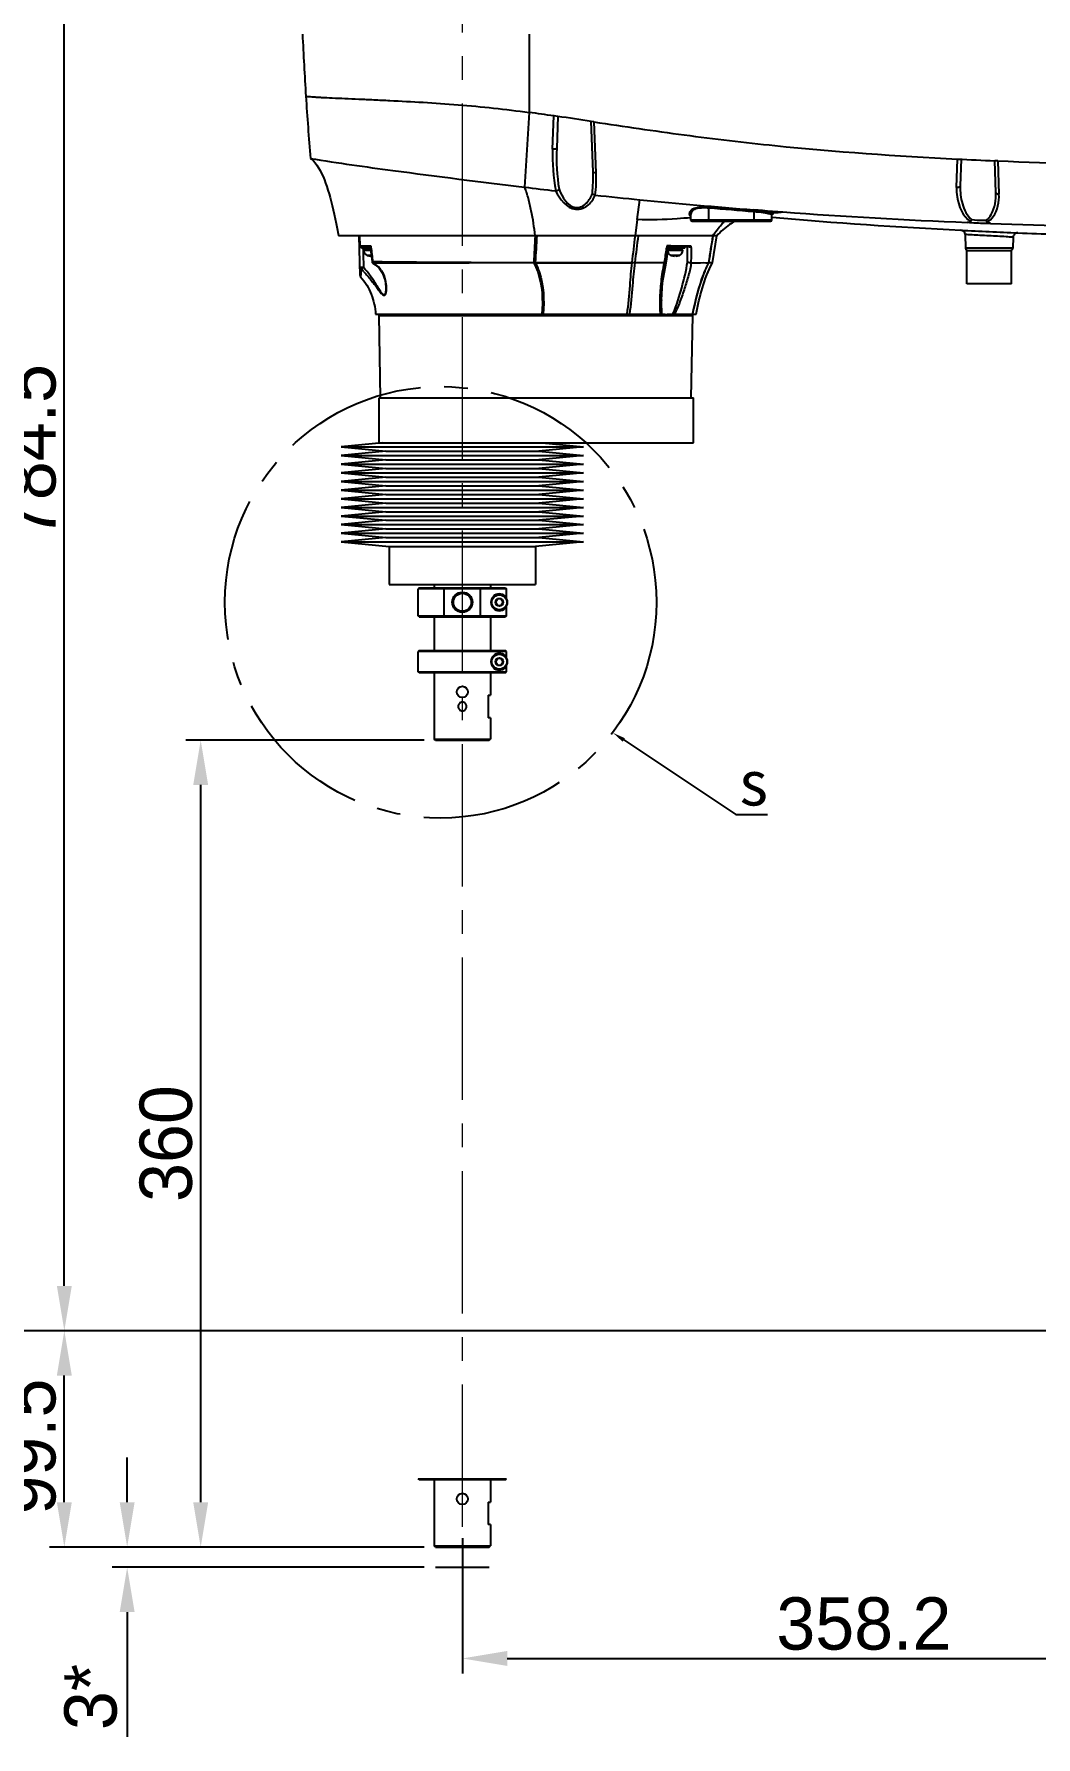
# Model space of a CAD drawing. Header units: millimetres. Extents: x 4086 to 8300, y 123 to 1549.
# Drawn here: x 6615.9 to 6750, y 818.2 to 1046.1 of the extents above; entities that cross this region are included whole.
import ezdxf
from ezdxf import colors
from ezdxf.entities.mleader import LeaderData, LeaderLine
from ezdxf.math import Vec2, Vec3

# ---------------------------------------------------------------- set-up
doc = ezdxf.new("R2010")
doc.units = ezdxf.units.MM
doc.linetypes.add('CENTER2', pattern=[28.575, 19.05, -3.175, 3.175, -3.175])
doc.linetypes.add('PHANTOM', pattern=[0.8, 0.45, -0.05, 0.1, -0.05, 0.1, -0.05])
doc.layers.add('DEFAULT_3', color=7, linetype='PHANTOM')
doc.layers.add('中心线层', color=7, linetype='CENTER2', lineweight=0)
doc.layers.add('轮廓实线层', color=7, linetype='Continuous', lineweight=30)
doc.styles.get("Standard").update_dxf_attribs({"font": 'simsun.ttc'})
doc.styles.add('思源黑', font='SourceHanSansCN-Normal.ttf')
doc.dimstyles.new('尺寸标注_3_10比例', dxfattribs={"dimtxt": 7, "dimasz": 6, "dimexe": 2, "dimexo": 1.5, "dimgap": 1, "dimtad": 1, "dimdec": 1, "dimlfac": 3.333333, "dimdsep": 46, "dimtxsty": '思源黑', "dimcen": 0.09, "dimadec": 0, "dimazin": 0, "dimtp": 0.01, "dimtm": 0.01, "dimtfac": 1, "dimtdec": 1, "dimtofl": 0, "dimtmove": 0, "dimatfit": 3, "dimfxl": 0, "dimtolj": 1, "dimarcsym": 0})

# ---------------------------------------------------------------- blocks, each defined once
blk = doc.blocks.new('*D1396')
at = {"layer": 'Defpoints', "color": 0}
for p in [(6780.73, 997.51), (6673.26, 846.31), (6780.73, 828.7)]:
    blk.add_point(p, dxfattribs=at)
at = {"layer": '轮廓实线层', "color": 0, "lineweight": -2}
for p, q in [((6780.73, 996.01), (6780.73, 826.7)), ((6673.26, 844.81), (6673.26, 826.7)), ((6679.26, 828.7), (6774.73, 828.7))]:
    blk.add_line(p, q, dxfattribs=at)
at = {"layer": '轮廓实线层', "color": 0}
for points in [[(6679.26, 829.7), (6679.26, 827.7), (6673.26, 828.7)], [(6774.73, 827.7), (6774.73, 829.7), (6780.73, 828.7)]]:
    blk.add_solid(points, dxfattribs=at)
at = {"layer": '轮廓实线层', "color": 0, "insert": (6726.99, 833.33), "char_height": 7, "attachment_point": 5, "style": '思源黑'}
blk.add_mtext('\\A1;358.2', dxfattribs=at)
blk = doc.blocks.new('*D1615')
at = {"color": 0, "lineweight": -2}
for p, q in [((6668.16, 951.61), (6636.24, 951.61)), ((6638.24, 849.61), (6638.24, 945.61)), ((6668.16, 843.61), (6636.24, 843.61))]:
    blk.add_line(p, q, dxfattribs=at)
at = {"color": 0}
for points in [[(6639.24, 945.61), (6637.24, 945.61), (6638.24, 951.61)], [(6637.24, 849.61), (6639.24, 849.61), (6638.24, 843.61)]]:
    blk.add_solid(points, dxfattribs=at)
at = {"layer": 'Defpoints', "color": 0}
for p in [(6638.24, 951.61), (6669.66, 951.61), (6669.66, 843.61)]:
    blk.add_point(p, dxfattribs=at)
at = {"color": 0, "insert": (6633.61, 897.61), "char_height": 7, "attachment_point": 5, "rotation": 90, "style": '思源黑'}
blk.add_mtext('\\A1;360', dxfattribs=at)
blk = doc.blocks.new('*D1616')
at = {"color": 0, "lineweight": -2}
for p, q in [((6934.86, 872.56), (6617.99, 872.56)), ((6619.99, 849.61), (6619.99, 866.56)), ((6668.16, 843.61), (6617.99, 843.61))]:
    blk.add_line(p, q, dxfattribs=at)
at = {"color": 0}
for points in [[(6620.99, 866.56), (6618.99, 866.56), (6619.99, 872.56)], [(6618.99, 849.61), (6620.99, 849.61), (6619.99, 843.61)]]:
    blk.add_solid(points, dxfattribs=at)
at = {"layer": 'Defpoints', "color": 0}
for p in [(6619.99, 872.56), (6936.36, 872.56), (6669.66, 843.61)]:
    blk.add_point(p, dxfattribs=at)
at = {"color": 0, "insert": (6615.36, 857.05), "char_height": 7, "attachment_point": 5, "rotation": 90, "style": '思源黑'}
blk.add_mtext('\\A1;\\A1;99.5', dxfattribs=at)
blk = doc.blocks.new('*D1618')
at = {"color": 0, "lineweight": -2}
for p, q in [((6628.4, 849.61), (6628.4, 855.61)), ((6668.16, 843.61), (6626.4, 843.61)), ((6668.16, 840.91), (6626.4, 840.91)), ((6628.4, 834.91), (6628.4, 818.19))]:
    blk.add_line(p, q, dxfattribs=at)
at = {"color": 0}
for points in [[(6627.4, 849.61), (6629.4, 849.61), (6628.4, 843.61)], [(6629.4, 834.91), (6627.4, 834.91), (6628.4, 840.91)]]:
    blk.add_solid(points, dxfattribs=at)
at = {"layer": 'Defpoints', "color": 0}
for p in [(6628.4, 843.61), (6669.66, 843.61), (6669.66, 840.91)]:
    blk.add_point(p, dxfattribs=at)
at = {"color": 0, "insert": (6623.54, 823.54), "char_height": 7, "attachment_point": 5, "rotation": 90, "style": '思源黑'}
blk.add_mtext('\\A1;\\A1;3*', dxfattribs=at)
blk = doc.blocks.new('*D1620')
at = {"color": 0, "lineweight": -2}
for p, q in [((6747.18, 1107.91), (6617.99, 1107.91)), ((6619.99, 878.56), (6619.99, 1101.91)), ((6934.86, 872.56), (6617.99, 872.56))]:
    blk.add_line(p, q, dxfattribs=at)
at = {"color": 0}
for points in [[(6620.99, 1101.91), (6618.99, 1101.91), (6619.99, 1107.91)], [(6618.99, 878.56), (6620.99, 878.56), (6619.99, 872.56)]]:
    blk.add_solid(points, dxfattribs=at)
at = {"layer": 'Defpoints', "color": 0}
for p in [(6619.99, 1107.91), (6748.68, 1107.91), (6936.36, 872.56)]:
    blk.add_point(p, dxfattribs=at)
at = {"color": 0, "insert": (6615.37, 990.23), "char_height": 7, "attachment_point": 5, "rotation": 90, "style": '思源黑'}
blk.add_mtext('\\A1;784.5', dxfattribs=at)
blk = doc.blocks.new('*D1621')
at = {"color": 0, "lineweight": -2}
for p, q in [((6665.98, 1227.91), (6582.66, 1227.91)), ((6584.66, 878.56), (6584.66, 1221.91)), ((6934.86, 872.56), (6582.66, 872.56))]:
    blk.add_line(p, q, dxfattribs=at)
at = {"color": 0}
for points in [[(6585.66, 1221.91), (6583.66, 1221.91), (6584.66, 1227.91)], [(6583.66, 878.56), (6585.66, 878.56), (6584.66, 872.56)]]:
    blk.add_solid(points, dxfattribs=at)
at = {"layer": 'Defpoints', "color": 0}
for p in [(6584.66, 1227.91), (6667.48, 1227.91), (6936.36, 872.56)]:
    blk.add_point(p, dxfattribs=at)
at = {"color": 0, "insert": (6580.05, 1050.23), "char_height": 7, "attachment_point": 5, "rotation": 90, "style": '思源黑'}
blk.add_mtext('\\A1;\\A1;1181.5', dxfattribs=at)

msp = doc.modelspace()

# ---------------------------------------------------------------- linework, layer by layer
for p, q in [((6682.204, 1046.107), (6682.204, 1035.616)), ((6682.204, 1035.616), (6681.578, 1025.611)), ((6685.341, 1030.697), (6685.485, 1035.144)), ((6686.029, 1035.084), (6685.542, 1035.154)), ((6686.029, 1035.084), (6685.88, 1030.819)), ((6690.74, 1027.682), (6690.505, 1034.419)), ((6690.789, 1034.376), (6690.505, 1034.419)), ((6690.862, 1034.338), (6691.118, 1027.54)), ((6652.948, 1029.448), (6653.035, 1029.389)), ((6739.395, 1025.556), (6739.529, 1029.383)), ((6740.013, 1029.358), (6739.888, 1025.782)), ((6744.653, 1024.918), (6744.506, 1029.15)), ((6744.906, 1029.133), (6744.506, 1029.15)), ((6744.909, 1029.134), (6745.065, 1024.685)), ((6696.658, 1021.282), (6697.016, 1023.936)), ((6696.658, 1021.281), (6696.364, 1019.107)), ((6703.85, 1021.201), (6703.824, 1021.944)), ((6714.66, 1021.201), (6703.85, 1021.201)), ((6704, 1021.056), (6714.51, 1021.056)), ((6706.255, 1022.797), (6706.267, 1022.938)), ((6706.255, 1021.056), (6706.255, 1022.797)), ((6712.255, 1022.317), (6712.255, 1021.056)), ((6713.413, 1022.496), (6712.277, 1022.584)), ((6714.66, 1021.201), (6714.684, 1021.891)), ((6714.684, 1021.891), (6714.684, 1021.891)), ((6714.762, 1021.998), (6714.731, 1021.993)), ((6714.734, 1021.991), (6714.752, 1022.002)), ((6659.49, 1019.107), (6656.674, 1019.107)), ((6659.567, 1013.784), (6659.427, 1019.107)), ((6682.995, 1019.107), (6659.489, 1019.108)), ((6659.489, 1019.107), (6659.524, 1017.746)), ((6683.204, 1019.108), (6682.995, 1019.108)), ((6696.364, 1019.108), (6683.204, 1019.108)), ((6696.777, 1019.107), (6696.364, 1019.107)), ((6701.135, 1019.11), (6696.777, 1019.107)), ((6702.174, 1019.111), (6701.135, 1019.11)), ((6702.335, 1019.111), (6702.174, 1019.111)), ((6706.76, 1019.116), (6702.335, 1019.111)), ((6706.715, 1015.507), (6707.291, 1019.107)), ((6706.778, 1019.116), (6706.76, 1019.116)), ((6707.291, 1019.107), (6706.778, 1019.108)), ((6740.531, 1019.271), (6740.595, 1017.446)), ((6746.967, 1018.919), (6746.915, 1017.446)), ((6659.524, 1017.746), (6661, 1017.746)), ((6660.937, 1017.607), (6659.616, 1017.607)), ((6659.772, 1017.457), (6659.772, 1017.607)), ((6660.928, 1017.457), (6659.773, 1017.457)), ((6659.956, 1017.461), (6659.96, 1017.243)), ((6659.96, 1017.243), (6659.962, 1017.153)), ((6659.962, 1017.153), (6659.971, 1016.713)), ((6659.971, 1016.713), (6660.008, 1014.912)), ((6660.057, 1017.154), (6660.057, 1017.244)), ((6660.057, 1017.244), (6660.973, 1017.244)), ((6660.984, 1017.154), (6660.057, 1017.154)), ((6660.293, 1017.244), (6660.293, 1017.457)), ((6660.928, 1017.617), (6661.169, 1015.643)), ((6661, 1017.746), (6661.015, 1017.628)), ((6700.618, 1017.638), (6700.589, 1017.434)), ((6700.607, 1016.037), (6700.836, 1017.607)), ((6700.633, 1017.741), (6700.618, 1017.638)), ((6700.839, 1017.741), (6700.633, 1017.741)), ((6702.747, 1017.154), (6700.782, 1017.154)), ((6700.784, 1017.244), (6702.747, 1017.244)), ((6703.032, 1017.457), (6700.814, 1017.457)), ((6701.919, 1017.607), (6700.821, 1017.607)), ((6701.133, 1017.74), (6700.839, 1017.741)), ((6700.943, 1017.244), (6700.943, 1017.457)), ((6701.922, 1017.739), (6701.133, 1017.74)), ((6702.004, 1017.738), (6701.922, 1017.739)), ((6702.337, 1017.738), (6702.004, 1017.738)), ((6702.595, 1017.737), (6702.337, 1017.738)), ((6702.512, 1017.244), (6702.512, 1017.457)), ((6703.626, 1017.607), (6702.583, 1017.607)), ((6703.033, 1017.737), (6702.595, 1017.737)), ((6702.747, 1017.154), (6702.747, 1017.244)), ((6703.032, 1017.457), (6703.032, 1017.607)), ((6703.644, 1017.736), (6703.033, 1017.737)), ((6703.894, 1017.736), (6703.644, 1017.736)), ((6746.915, 1017.446), (6740.595, 1017.446)), ((6740.755, 1012.656), (6740.755, 1017.156)), ((6740.755, 1017.156), (6746.755, 1017.156)), ((6746.755, 1012.656), (6746.755, 1017.156)), ((6660.5, 1016.49), (6660.567, 1016.464)), ((6660.507, 1016.49), (6660.5, 1016.49)), ((6660.95, 1016.49), (6660.507, 1016.49)), ((6660.567, 1016.47), (6660.567, 1016.465)), ((6661.003, 1016.493), (6660.95, 1016.49)), ((6660.95, 1016.47), (6660.95, 1016.385)), ((6661.077, 1016.49), (6661.003, 1016.493)), ((6661.174, 1015.644), (6661.17, 1015.642)), ((6661.192, 1015.646), (6661.174, 1015.644)), ((6661.259, 1015.655), (6661.323, 1015.654)), ((6661.324, 1015.417), (6661.624, 1015.231)), ((6661.324, 1015.417), (6661.329, 1015.416)), ((6661.624, 1015.231), (6662.143, 1014.759)), ((6662.143, 1014.759), (6662.587, 1014.083)), ((6682.807, 1015.533), (6682.818, 1015.483)), ((6682.807, 1015.533), (6683.012, 1015.532)), ((6682.818, 1015.483), (6683.022, 1015.484)), ((6683.012, 1015.532), (6683.022, 1015.484)), ((6695.931, 1015.518), (6696.337, 1015.518)), ((6700.06, 1012.874), (6700.525, 1015.503)), ((6700.32, 1015.559), (6700.315, 1015.524)), ((6700.525, 1015.503), (6700.53, 1015.529)), ((6700.525, 1015.503), (6700.525, 1015.503)), ((6700.53, 1015.529), (6700.607, 1016.037)), ((6701.15, 1016.49), (6701.217, 1016.464)), ((6701.157, 1016.49), (6701.15, 1016.49)), ((6701.6, 1016.49), (6701.157, 1016.49)), ((6701.217, 1016.47), (6701.217, 1016.465)), ((6701.653, 1016.493), (6701.6, 1016.49)), ((6701.6, 1016.47), (6701.6, 1016.385)), ((6701.727, 1016.49), (6701.653, 1016.493)), ((6701.804, 1016.493), (6701.727, 1016.49)), ((6701.855, 1016.49), (6701.804, 1016.493)), ((6702.304, 1016.49), (6701.855, 1016.49)), ((6701.855, 1016.385), (6701.855, 1016.47)), ((6702.237, 1016.464), (6702.304, 1016.49)), ((6702.237, 1016.464), (6702.237, 1016.47)), ((6706.715, 1015.507), (6706.194, 1015.507)), ((6659.653, 1014.023), (6659.643, 1013.592)), ((6663.025, 1012.271), (6663.025, 1012.268)), ((6699.884, 1010.516), (6700.06, 1012.874)), ((6746.755, 1012.656), (6740.755, 1012.656)), ((6699.884, 1010.517), (6699.884, 1010.516)), ((6661.645, 1008.607), (6700.187, 1008.607)), ((6662.301, 997.422), (6662.109, 1008.46)), ((6662.109, 1008.46), (6704.081, 1008.46)), ((6700.897, 1008.607), (6704.545, 1008.607)), ((6703.888, 997.422), (6704.081, 1008.46)), ((6704.032, 1008.654), (6704.022, 1008.607)), ((6704.047, 1008.724), (6704.032, 1008.654)), ((6704.05, 1008.65), (6704.041, 1008.607)), ((6662.11, 991.377), (6662.11, 997.422)), ((6662.11, 997.422), (6704.2, 997.422)), ((6704.2, 991.377), (6704.2, 997.422)), ((6662.568, 991.377), (6657.036, 990.844)), ((6657.036, 990.844), (6663.036, 990.266)), ((6657.036, 990.844), (6689.475, 990.844)), ((6663.036, 990.266), (6657.036, 989.689)), ((6657.036, 989.689), (6663.036, 989.111)), ((6657.036, 989.689), (6689.475, 989.689)), ((6662.11, 991.377), (6704.2, 991.377)), ((6663.036, 990.266), (6683.475, 990.266)), ((6689.475, 990.844), (6683.475, 990.266)), ((6683.475, 990.266), (6689.475, 989.689)), ((6689.475, 989.689), (6683.475, 989.111)), ((6683.942, 991.377), (6689.475, 990.844)), ((6663.036, 989.111), (6657.036, 988.533)), ((6657.036, 988.533), (6663.036, 987.955)), ((6657.036, 988.533), (6689.475, 988.533)), ((6663.036, 987.955), (6657.036, 987.378)), ((6657.036, 987.378), (6663.036, 986.8)), ((6657.036, 987.378), (6689.475, 987.378)), ((6663.036, 989.111), (6683.475, 989.111)), ((6663.036, 987.955), (6683.475, 987.955)), ((6683.475, 989.111), (6689.475, 988.533)), ((6689.475, 988.533), (6683.475, 987.955)), ((6683.475, 987.955), (6689.475, 987.378)), ((6689.475, 987.378), (6683.475, 986.8)), ((6663.036, 986.8), (6657.036, 986.222)), ((6657.036, 986.222), (6663.036, 985.644)), ((6657.036, 986.222), (6689.475, 986.222)), ((6663.036, 985.644), (6657.036, 985.067)), ((6657.036, 985.067), (6663.036, 984.489)), ((6657.036, 985.067), (6689.475, 985.067)), ((6663.036, 986.8), (6683.475, 986.8)), ((6663.036, 985.644), (6683.475, 985.644)), ((6683.475, 986.8), (6689.475, 986.222)), ((6689.475, 986.222), (6683.475, 985.644)), ((6683.475, 985.644), (6689.475, 985.067)), ((6689.475, 985.067), (6683.475, 984.489)), ((6663.036, 984.489), (6657.036, 983.911)), ((6657.036, 983.911), (6663.036, 983.334)), ((6657.036, 983.911), (6689.475, 983.911)), ((6663.036, 983.334), (6657.036, 982.756)), ((6657.036, 982.756), (6663.036, 982.178)), ((6657.036, 982.756), (6689.475, 982.756)), ((6663.036, 984.489), (6683.475, 984.489)), ((6663.036, 983.334), (6683.475, 983.334)), ((6683.475, 984.489), (6689.475, 983.911)), ((6689.475, 983.911), (6683.475, 983.334)), ((6683.475, 983.334), (6689.475, 982.756)), ((6689.475, 982.756), (6683.475, 982.178)), ((6663.036, 982.178), (6657.036, 981.6)), ((6657.036, 981.6), (6663.036, 981.023)), ((6657.036, 981.6), (6689.475, 981.6)), ((6663.036, 981.023), (6657.036, 980.445)), ((6657.036, 980.445), (6663.036, 979.867)), ((6657.036, 980.445), (6689.475, 980.445)), ((6663.036, 982.178), (6683.475, 982.178)), ((6663.036, 981.023), (6683.475, 981.023)), ((6683.475, 982.178), (6689.475, 981.6)), ((6689.475, 981.6), (6683.475, 981.023)), ((6683.475, 981.023), (6689.475, 980.445)), ((6689.475, 980.445), (6683.475, 979.867)), ((6663.036, 979.867), (6657.036, 979.289)), ((6657.036, 979.289), (6663.036, 978.712)), ((6657.036, 979.289), (6689.475, 979.289)), ((6663.036, 978.712), (6657.036, 978.134)), ((6657.036, 978.134), (6663.46, 977.515)), ((6657.036, 978.134), (6689.475, 978.134)), ((6663.036, 979.867), (6683.475, 979.867)), ((6663.036, 978.712), (6683.475, 978.712)), ((6689.475, 978.134), (6683.05, 977.515)), ((6683.475, 979.867), (6689.475, 979.289)), ((6689.475, 979.289), (6683.475, 978.712)), ((6683.475, 978.712), (6689.475, 978.134)), ((6663.46, 977.515), (6663.46, 972.456)), ((6663.46, 977.515), (6683.05, 977.515)), ((6683.05, 977.515), (6683.05, 972.456)), ((6663.46, 972.456), (6683.05, 972.456)), ((6667.48, 972.006), (6667.33, 971.856)), ((6667.33, 968.256), (6667.33, 971.856)), ((6679.176, 971.856), (6667.33, 971.856)), ((6667.48, 972.006), (6679.026, 972.006)), ((6669.505, 972.456), (6669.505, 972.006)), ((6670.817, 968.256), (6670.817, 971.856)), ((6674.251, 970.726), (6674.251, 970.968)), ((6675.694, 968.256), (6675.694, 971.856)), ((6677.005, 972.456), (6677.005, 972.006)), ((6679.026, 972.006), (6679.176, 971.856)), ((6679.176, 970.449), (6679.176, 971.856)), ((6674.251, 969.144), (6674.251, 969.386)), ((6677.946, 970.5), (6677.688, 970.053)), ((6677.688, 970.053), (6677.946, 969.606)), ((6678.462, 970.499), (6677.946, 970.5)), ((6677.946, 969.606), (6678.462, 969.606)), ((6678.72, 970.053), (6678.462, 970.499)), ((6678.462, 969.606), (6678.72, 970.053)), ((6678.987, 970.86), (6678.987, 970.752)), ((6678.987, 969.353), (6678.987, 969.245)), ((6679.176, 968.256), (6679.176, 969.656)), ((6667.48, 968.106), (6667.33, 968.256)), ((6667.33, 968.256), (6679.176, 968.256)), ((6667.48, 968.106), (6679.026, 968.106)), ((6669.505, 968.106), (6669.505, 963.606)), ((6677.005, 968.106), (6677.005, 963.606)), ((6679.176, 968.256), (6679.026, 968.106)), ((6667.48, 963.606), (6667.33, 963.456)), ((6667.33, 960.756), (6667.33, 963.456)), ((6679.176, 963.456), (6667.33, 963.456)), ((6667.48, 963.606), (6679.026, 963.606)), ((6677.946, 962.55), (6677.688, 962.103)), ((6677.688, 962.103), (6677.946, 961.656)), ((6678.462, 962.549), (6677.946, 962.55)), ((6678.72, 962.103), (6678.462, 962.549)), ((6678.462, 961.656), (6678.72, 962.103)), ((6678.987, 962.91), (6678.987, 962.802)), ((6679.076, 963.556), (6679.026, 963.606)), ((6679.126, 963.506), (6679.076, 963.556)), ((6679.176, 963.456), (6679.126, 963.506)), ((6679.176, 962.499), (6679.176, 963.456)), ((6667.48, 960.606), (6667.33, 960.756)), ((6667.33, 960.756), (6679.176, 960.756)), ((6679.026, 960.606), (6667.48, 960.606)), ((6669.505, 960.606), (6669.505, 951.756)), ((6677.005, 960.606), (6677.005, 957.606)), ((6677.946, 961.656), (6678.462, 961.656)), ((6678.987, 961.403), (6678.987, 961.295)), ((6679.026, 960.606), (6679.176, 960.756)), ((6679.176, 960.756), (6679.176, 961.706)), ((6676.705, 957.606), (6676.705, 954.606)), ((6676.705, 957.606), (6677.005, 957.606)), ((6677.005, 954.606), (6676.705, 954.606)), ((6677.005, 954.606), (6677.005, 951.756)), ((6669.655, 951.606), (6669.505, 951.756)), ((6669.505, 951.756), (6677.005, 951.756)), ((6669.655, 951.606), (6676.855, 951.606)), ((6676.855, 951.606), (6677.005, 951.756)), ((6667.48, 852.606), (6667.33, 852.756)), ((6667.33, 852.756), (6679.176, 852.756)), ((6679.026, 852.606), (6667.48, 852.606)), ((6669.505, 852.606), (6669.505, 843.756)), ((6677.005, 852.606), (6677.005, 849.606)), ((6679.026, 852.606), (6679.176, 852.756)), ((6676.705, 849.606), (6676.705, 846.606)), ((6676.705, 849.606), (6677.005, 849.606)), ((6677.005, 846.606), (6676.705, 846.606)), ((6677.005, 846.606), (6677.005, 843.756)), ((6669.655, 843.606), (6669.505, 843.756)), ((6669.505, 843.756), (6677.005, 843.756)), ((6669.655, 843.606), (6676.855, 843.606)), ((6676.855, 843.606), (6677.005, 843.756)), ((6669.655, 840.906), (6676.855, 840.906))]:
    msp.add_line(p, q)
for points in [[(6685.542, 1035.154), (6685.523, 1035.147), (6685.504, 1035.143), (6685.485, 1035.144)], [(6690.862, 1034.338), (6690.836, 1034.346), (6690.812, 1034.358), (6690.789, 1034.376)], [(6653.035, 1029.389), (6653.313, 1029.157), (6653.568, 1028.874), (6653.803, 1028.549), (6654.022, 1028.196), (6654.229, 1027.824), (6654.425, 1027.436), (6654.61, 1027.03), (6654.787, 1026.605), (6654.956, 1026.16), (6655.117, 1025.701), (6655.273, 1025.226), (6655.424, 1024.733), (6655.571, 1024.223), (6655.714, 1023.694), (6655.853, 1023.146), (6655.989, 1022.578), (6656.121, 1021.988), (6656.251, 1021.374), (6656.379, 1020.736), (6656.504, 1020.071), (6656.627, 1019.378), (6656.674, 1019.107)], [(6685.772, 1025.129), (6685.755, 1025.127), (6685.738, 1025.126), (6685.72, 1025.128)], [(6691.024, 1024.543), (6691.013, 1024.545), (6691.002, 1024.547), (6690.991, 1024.549)], [(6714.684, 1021.892), (6714.686, 1021.907), (6714.734, 1021.991)], [(6662.587, 1014.083), (6662.923, 1013.105), (6663.025, 1012.271)]]:
    msp.add_lwpolyline(points)
for centre, radius in [((6673.255, 970.056), 1.35), ((6673.255, 970.056), 1.2), ((6678.204, 970.053), 1.05), ((6678.204, 970.053), 1.005), ((6678.204, 970.053), 0.516), ((6678.204, 962.103), 1.05), ((6678.204, 962.103), 1.005), ((6678.204, 962.103), 0.516), ((6673.255, 958.056), 0.75), ((6673.255, 850.056), 0.75)]:
    msp.add_circle(centre, radius)
for centre, radius, start, end in [((7183.098, 1071.594), 531.856, 182.74675, 183.64504), ((7056.254, 1063.443), 404.75, 183.63505, 184.81655), ((6647.541, 783.289), 254.697, 81.43248, 82.17787), ((6599.104, 434.538), 606.804, 81.336764, 81.764023), ((6773.445, 1704.064), 675.534, 267.122494, 267.544776), ((6782.337, 1880.692), 860.999, 263.279521, 263.557032), ((6773.158, 1795.651), 775.466, 263.920061, 264.365159), ((6770.731, 1769.73), 749.429, 264.355139, 265.526441), ((6704, 1021.206), 0.15, 182, 270), ((6558.236, -874.827), 1903.53, 85.358618, 85.539802), ((6710.205, 998.783), 23.623, 84.16346, 85.02145), ((6710.181, 998.527), 23.88, 83.33488, 84.16911), ((6770.24, 1763.605), 743.284, 265.615238, 265.826311), ((6712.445, 1062.103), 39.982, 272.90137, 274.09239), ((6714.51, 1021.206), 0.15, 270, 358), ((6777.607, 1751.112), 732.231, 265.071003, 267.053115), ((6714.582, 1023.159), 1.175, 275.54196, 277.29849), ((6712.532, 1060.858), 38.735, 274.09553, 275.35063), ((6772.899, 1804.286), 784.051, 265.848838, 267.656142), ((6739.932, 1019.25), 0.6, 1.99998, 87.04957), ((6779.72, 1977.927), 957.827, 267.858179, 270.617003), ((6747.566, 1018.898), 0.6, 87.66713, 177.99994), ((6775.119, 1694.887), 675.951, 267.665997, 268.090655), ((6659.613, 1017.757), 0.15, 181.5, 270), ((6660.777, 1017.154), 0.72, 180, 247.38014), ((7231.445, 1087.316), 574.671, 186.965186, 187.163407), ((6287.816, 1075.723), 416.868, 351.70183, 351.96213), ((6701.427, 1017.154), 0.72, 195.03637, 247.38014), ((6702.027, 1017.154), 0.72, 292.61986, 0), ((6740.895, 1017.456), 0.3, 182, 243.93039), ((6746.616, 1017.456), 0.3, 296.06961, 358), ((6989.671, 1005.376), 330.131, 178.38396, 178.49919), ((6641.739, 996.763), 25.354, 43.69467, 44.98616), ((6661.077, 1017.874), 1.495, 250.04787, 265.10622), ((6661.077, 1017.874), 1.411, 264.81427, 270), ((6663.163, 1000.867), 14.91, 97.33443, 97.59693), ((6679.716, 6289.591), 5274.108, 270.035916, 270.176137), ((6696.047, -468.345), 1483.842, 89.835296, 89.98892), ((6695.596, 2797.339), 1781.82, 270.023841, 270.151734), ((6699.292, 1015.565), 1.024, 355.86072, 357.74773), ((6700.529, 1017.427), 1.914, 263.58384, 264.82313), ((6701.727, 1017.874), 1.495, 250.04787, 265.10622), ((6701.727, 1017.874), 1.411, 264.81427, 275.18573), ((6701.727, 1017.874), 1.495, 274.89378, 289.95213), ((6658.567, 1012.109), 4.538, 2.09827, 6.19583), ((6694.561, 1011.956), 7.613, 333.90627, 334.53961), ((6724.808, 960.232), 55.228, 167.69052, 167.84975), ((6621.703, 960.232), 55.228, 12.15025, 12.30948), ((6678.204, 970.053), 1.125, 45.88933, 314.11067), ((6724.808, 979.88), 55.228, 192.15025, 192.30948), ((6621.703, 979.88), 55.228, 347.69052, 347.84975), ((6678.204, 962.103), 1.125, 45.88933, 314.11067)]:
    msp.add_arc(centre, radius, start, end)
for points, knots in [([(6652.318, 1037.782), (6652.321, 1037.76), (6652.45, 1037.786), (6652.595, 1037.735), (6652.923, 1037.731), (6653.326, 1037.696), (6653.84, 1037.669), (6654.688, 1037.62), (6655.928, 1037.56), (6657.59, 1037.486), (6659.444, 1037.405), (6661.445, 1037.315), (6664.315, 1037.178), (6668.074, 1036.976), (6672.709, 1036.656), (6677.445, 1036.219), (6680.616, 1035.835), (6682.204, 1035.616)], [0, 0, 0, 0, 0.0021912, 0.0085301, 0.018825, 0.03274, 0.0499243, 0.0700536, 0.1179172, 0.174061, 0.2365446, 0.3036784, 0.3744853, 0.5241356, 0.6803717, 0.8395047, 1, 1, 1, 1]), ([(6690.862, 1034.338), (6694.882, 1033.748), (6702.936, 1032.551), (6719.141, 1030.638), (6731.369, 1029.791), (6739.531, 1029.382)], [0, 0, 0, 0, 0.2490964, 0.4990653, 1, 1, 1, 1]), ([(6685.88, 1030.819), (6685.878, 1030.753), (6685.623, 1030.685), (6685.465, 1030.685), (6685.341, 1030.697)], [0, 0, 0, 0, 0.3457615, 1, 1, 1, 1]), ([(6652.933, 1029.458), (6656.6, 1028.842), (6666.149, 1027.548), (6675.703, 1026.309), (6681.578, 1025.611)], [0, 0, 0, 0, 0.385917, 1, 1, 1, 1]), ([(6744.907, 1029.134), (6752.362, 1028.818), (6767.401, 1028.407), (6782.443, 1028.275), (6790.024, 1028.294)], [0, 0, 0, 0, 0.4960331, 1, 1, 1, 1]), ([(6682.995, 1019.107), (6682.869, 1020.224), (6682.627, 1021.889), (6682.121, 1024.053), (6681.808, 1025.116), (6681.578, 1025.611)], [0, 0, 0, 0, 0.5051725, 0.7544999, 1, 1, 1, 1]), ([(6691.118, 1027.54), (6691.07, 1027.541), (6690.948, 1027.553), (6690.743, 1027.593), (6690.74, 1027.682)], [0, 0, 0, 0, 0.3505941, 1, 1, 1, 1]), ([(6739.888, 1025.782), (6739.886, 1025.749), (6739.795, 1025.566), (6739.555, 1025.545), (6739.398, 1025.556)], [0, 0, 0, 0, 0.1736635, 1, 1, 1, 1]), ([(6739.888, 1025.782), (6739.86, 1024.976), (6740.026, 1023.365), (6740.772, 1021.792), (6741.402, 1021.281)], [0, 0, 0, 0, 0.4983583, 1, 1, 1, 1]), ([(6685.72, 1025.128), (6686.278, 1024.051), (6687.452, 1022.445), (6689.373, 1022.726), (6690.346, 1023.357), (6690.836, 1024.061), (6691.024, 1024.543)], [0, 0, 0, 0, 0.5145003, 0.6531418, 0.7804651, 1, 1, 1, 1]), ([(6685.772, 1025.129), (6685.892, 1025.154), (6686.043, 1025.212), (6686.168, 1025.308), (6686.192, 1025.332)], [0, 0, 0, 0, 0.7818208, 1, 1, 1, 1]), ([(6686.192, 1025.332), (6686.613, 1024.316), (6687.528, 1022.66), (6689.269, 1022.974), (6690.094, 1023.635), (6690.491, 1024.316), (6690.65, 1024.781)], [0, 0, 0, 0, 0.5140718, 0.6451742, 0.7703741, 1, 1, 1, 1]), ([(6690.991, 1024.549), (6690.885, 1024.579), (6690.751, 1024.644), (6690.664, 1024.755), (6690.65, 1024.781)], [0, 0, 0, 0, 0.7887978, 1, 1, 1, 1]), ([(6739.398, 1025.556), (6739.384, 1025.145), (6739.472, 1023.496), (6740.22, 1021.691), (6741.276, 1021.005)], [0, 0, 0, 0, 0.2462234, 1, 1, 1, 1]), ([(6743.374, 1021.189), (6743.646, 1021.391), (6744.505, 1022.479), (6744.689, 1023.912), (6744.653, 1024.918)], [0, 0, 0, 0, 0.2519018, 1, 1, 1, 1]), ([(6743.486, 1020.914), (6743.806, 1021.102), (6744.83, 1022.129), (6745.108, 1023.65), (6745.068, 1024.685)], [0, 0, 0, 0, 0.2636047, 1, 1, 1, 1]), ([(6744.653, 1024.918), (6744.655, 1024.888), (6744.729, 1024.725), (6744.932, 1024.687), (6745.068, 1024.685)], [0, 0, 0, 0, 0.1834659, 1, 1, 1, 1]), ([(6703.824, 1021.529), (6703.219, 1021.47), (6700.836, 1021.264), (6698.439, 1021.212), (6696.658, 1021.281)], [0, 0, 0, 0, 0.2544356, 1, 1, 1, 1]), ([(6703.683, 1021.929), (6703.643, 1022.09), (6703.722, 1022.509), (6704.346, 1022.88), (6705.223, 1022.993), (6705.897, 1022.966), (6706.267, 1022.938)], [0, 0, 0, 0, 0.1580817, 0.3576569, 0.6454314, 1, 1, 1, 1]), ([(6706.255, 1022.797), (6705.931, 1022.825), (6705.333, 1022.851), (6704.541, 1022.761), (6703.956, 1022.462), (6703.819, 1022.098), (6703.824, 1021.944)], [0, 0, 0, 0, 0.3431393, 0.6301955, 0.8376535, 1, 1, 1, 1]), ([(6706.778, 1019.116), (6707.137, 1019.641), (6707.64, 1020.318), (6708.219, 1020.927), (6708.365, 1021.069)], [0, 0, 0, 0, 0.7575475, 1, 1, 1, 1]), ([(6709.746, 1021.075), (6709.491, 1020.93), (6708.61, 1020.355), (6707.811, 1019.659), (6707.291, 1019.107)], [0, 0, 0, 0, 0.2788282, 1, 1, 1, 1]), ([(6712.255, 1022.317), (6712.257, 1022.334), (6712.261, 1022.382), (6712.264, 1022.43), (6712.267, 1022.46)], [0, 0, 0, 0, 0.3535636, 1, 1, 1, 1]), ([(6714.329, 1022.028), (6714.241, 1022.048), (6713.786, 1022.14), (6713.325, 1022.202), (6712.953, 1022.246)], [0, 0, 0, 0, 0.1940421, 1, 1, 1, 1]), ([(6713.401, 1022.343), (6713.507, 1022.33), (6713.864, 1022.282), (6714.22, 1022.225), (6714.469, 1022.172)], [0, 0, 0, 0, 0.2949938, 1, 1, 1, 1]), ([(6714.684, 1021.891), (6714.685, 1021.928), (6714.513, 1021.972), (6714.418, 1022.007), (6714.329, 1022.028)], [0, 0, 0, 0, 0.2845114, 1, 1, 1, 1]), ([(6714.469, 1022.172), (6714.544, 1022.155), (6714.661, 1022.114), (6714.797, 1022.102), (6714.867, 1022.007), (6714.79, 1022.003), (6714.762, 1021.998)], [0, 0, 0, 0, 0.4602155, 0.7354534, 0.8276085, 1, 1, 1, 1]), ([(6741.402, 1021.281), (6741.899, 1021.226), (6742.557, 1021.186), (6743.216, 1021.185), (6743.374, 1021.189)], [0, 0, 0, 0, 0.7594352, 1, 1, 1, 1]), ([(6739.963, 1019.85), (6741.233, 1019.784), (6743.777, 1019.69), (6746.319, 1019.549), (6747.591, 1019.497)], [0, 0, 0, 0, 0.4997928, 1, 1, 1, 1]), ([(6746.967, 1018.919), (6746.652, 1018.929), (6745.579, 1019.006), (6744.095, 1019.082), (6742.579, 1019.16), (6741.588, 1019.224), (6740.927, 1019.235), (6740.613, 1019.278), (6740.531, 1019.271)], [0, 0, 0, 0, 0.1466816, 0.5003476, 0.6916252, 0.8537027, 0.9619659, 1, 1, 1, 1]), ([(6743.929, 1020.769), (6743.687, 1020.759), (6742.65, 1020.745), (6741.612, 1020.803), (6740.824, 1020.892)], [0, 0, 0, 0, 0.2343957, 1, 1, 1, 1]), ([(6659.463, 1017.754), (6659.463, 1017.748), (6659.495, 1017.752), (6659.509, 1017.747), (6659.524, 1017.746)], [0, 0, 0, 0, 0.2692391, 1, 1, 1, 1]), ([(6659.524, 1017.746), (6659.526, 1017.723), (6659.537, 1017.678), (6659.567, 1017.64), (6659.585, 1017.627)], [0, 0, 0, 0, 0.5107476, 1, 1, 1, 1]), ([(6659.585, 1017.627), (6659.59, 1017.624), (6659.599, 1017.618), (6659.609, 1017.614), (6659.615, 1017.612)], [0, 0, 0, 0, 0.5100563, 1, 1, 1, 1]), ([(6659.615, 1017.612), (6659.619, 1017.611), (6659.629, 1017.608), (6659.639, 1017.607), (6659.643, 1017.607)], [0, 0, 0, 0, 0.5131542, 1, 1, 1, 1]), ([(6700.802, 1017.613), (6700.805, 1017.611), (6700.811, 1017.609), (6700.818, 1017.607), (6700.821, 1017.607)], [0, 0, 0, 0, 0.5562099, 1, 1, 1, 1]), ([(6659.537, 1014.912), (6659.537, 1014.899), (6659.623, 1014.916), (6659.742, 1014.889), (6659.906, 1014.905), (6660.008, 1014.912)], [0, 0, 0, 0, 0.0822159, 0.34969, 1, 1, 1, 1]), ([(6659.671, 1014.687), (6659.66, 1014.693), (6659.639, 1014.708), (6659.619, 1014.726), (6659.61, 1014.736)], [0, 0, 0, 0, 0.4966088, 1, 1, 1, 1]), ([(6659.671, 1014.687), (6659.687, 1014.685), (6659.725, 1014.69), (6659.759, 1014.702), (6659.778, 1014.711)], [0, 0, 0, 0, 0.4367067, 1, 1, 1, 1]), ([(6663.025, 1012.268), (6663.031, 1012.047), (6663.02, 1011.724), (6662.942, 1011.378), (6662.845, 1011.222), (6662.657, 1011.2), (6662.484, 1011.428), (6662.214, 1011.797), (6661.879, 1012.361), (6661.451, 1013.027), (6660.849, 1013.9), (6660.35, 1014.516), (6660.008, 1014.912)], [0, 0, 0, 0, 0.1148351, 0.1653306, 0.1856955, 0.2033854, 0.2536717, 0.3161236, 0.4501988, 0.5886668, 0.7286508, 1, 1, 1, 1]), ([(6660.071, 1014.278), (6660.403, 1013.929), (6660.882, 1013.385), (6661.471, 1012.624), (6661.888, 1012.058), (6662.22, 1011.593), (6662.488, 1011.292), (6662.682, 1011.106), (6662.93, 1011.16), (6663.016, 1011.385), (6663.075, 1011.626), (6663.093, 1011.807), (6663.098, 1011.9)], [0, 0, 0, 0, 0.2855735, 0.4290564, 0.5694564, 0.7031376, 0.7640316, 0.8137198, 0.8496634, 0.8933583, 0.9447979, 1, 1, 1, 1]), ([(6661.249, 1015.475), (6661.258, 1015.47), (6661.281, 1015.462), (6661.305, 1015.462), (6661.318, 1015.464)], [0, 0, 0, 0, 0.4612416, 1, 1, 1, 1]), ([(6661.277, 1015.559), (6661.272, 1015.574), (6661.264, 1015.606), (6661.26, 1015.639), (6661.259, 1015.655)], [0, 0, 0, 0, 0.4999689, 1, 1, 1, 1]), ([(6661.323, 1015.654), (6662.906, 1015.64), (6670.066, 1015.56), (6677.228, 1015.544), (6682.807, 1015.533)], [0, 0, 0, 0, 0.2209472, 1, 1, 1, 1]), ([(6661.329, 1015.416), (6661.333, 1015.416), (6661.341, 1015.421), (6661.348, 1015.426), (6661.352, 1015.43)], [0, 0, 0, 0, 0.4115889, 1, 1, 1, 1]), ([(6682.818, 1015.483), (6680.923, 1015.48), (6673.767, 1015.468), (6666.612, 1015.427), (6661.351, 1015.43)], [0, 0, 0, 0, 0.2648213, 1, 1, 1, 1]), ([(6662.423, 1014.475), (6662.357, 1014.57), (6662.064, 1014.952), (6661.674, 1015.258), (6661.352, 1015.43)], [0, 0, 0, 0, 0.239695, 1, 1, 1, 1]), ([(6663.079, 1012.599), (6663.026, 1013.091), (6662.853, 1013.753), (6662.52, 1014.333), (6662.423, 1014.475)], [0, 0, 0, 0, 0.7417574, 1, 1, 1, 1]), ([(6682.818, 1015.484), (6683.022, 1015.094), (6683.937, 1012.936), (6684.069, 1010.495), (6683.883, 1008.607)], [0, 0, 0, 0, 0.1881877, 1, 1, 1, 1]), ([(6683.023, 1015.484), (6683.222, 1015.093), (6684.12, 1012.93), (6684.247, 1010.494), (6684.06, 1008.607)], [0, 0, 0, 0, 0.1879976, 1, 1, 1, 1]), ([(6695.928, 1015.497), (6695.776, 1014.489), (6695.672, 1012.179), (6695.436, 1009.883), (6695.254, 1008.607)], [0, 0, 0, 0, 0.4415484, 1, 1, 1, 1]), ([(6696.334, 1015.497), (6696.165, 1014.489), (6696.035, 1012.178), (6695.79, 1009.882), (6695.606, 1008.607)], [0, 0, 0, 0, 0.4425191, 1, 1, 1, 1]), ([(6699.715, 1010.519), (6699.728, 1011.35), (6699.862, 1013.017), (6700.1, 1014.678), (6700.313, 1015.491)], [0, 0, 0, 0, 0.4973393, 1, 1, 1, 1]), ([(6700.313, 1015.491), (6700.331, 1015.488), (6700.368, 1015.483), (6700.404, 1015.48), (6700.422, 1015.479)], [0, 0, 0, 0, 0.5082576, 1, 1, 1, 1]), ([(6700.429, 1015.515), (6700.417, 1015.516), (6700.393, 1015.517), (6700.368, 1015.519), (6700.356, 1015.52)], [0, 0, 0, 0, 0.4869591, 1, 1, 1, 1]), ([(6700.422, 1015.479), (6700.446, 1015.478), (6700.478, 1015.479), (6700.521, 1015.491), (6700.525, 1015.503)], [0, 0, 0, 0, 0.6552703, 1, 1, 1, 1]), ([(6700.429, 1015.515), (6700.446, 1015.515), (6700.474, 1015.515), (6700.503, 1015.517), (6700.514, 1015.52)], [0, 0, 0, 0, 0.5918718, 1, 1, 1, 1]), ([(6700.514, 1015.52), (6700.518, 1015.521), (6700.524, 1015.522), (6700.529, 1015.526), (6700.53, 1015.529)], [0, 0, 0, 0, 0.6342683, 1, 1, 1, 1]), ([(6701.435, 1008.683), (6701.962, 1009.789), (6702.611, 1012.11), (6703.234, 1014.431), (6703.367, 1015.596)], [0, 0, 0, 0, 0.5110082, 1, 1, 1, 1]), ([(6703.867, 1015.507), (6703.82, 1014.937), (6703.518, 1013.789), (6703.013, 1012.064), (6702.393, 1010.315), (6701.918, 1009.154), (6701.608, 1008.607)], [0, 0, 0, 0, 0.2355743, 0.4853692, 0.741329, 1, 1, 1, 1]), ([(6703.866, 1015.506), (6703.821, 1015.506), (6703.702, 1015.468), (6703.531, 1015.505), (6703.398, 1015.552), (6703.367, 1015.596)], [0, 0, 0, 0, 0.2568354, 0.6918606, 1, 1, 1, 1]), ([(6703.877, 1015.507), (6704.168, 1015.503), (6704.94, 1015.511), (6705.712, 1015.509), (6706.194, 1015.507)], [0, 0, 0, 0, 0.3760003, 1, 1, 1, 1]), ([(6706.194, 1015.507), (6705.942, 1015.008), (6704.984, 1012.828), (6704.431, 1010.5), (6704.047, 1008.724)], [0, 0, 0, 0, 0.2353014, 1, 1, 1, 1]), ([(6706.213, 1015.507), (6705.958, 1015.003), (6704.99, 1012.799), (6704.436, 1010.445), (6704.05, 1008.65)], [0, 0, 0, 0, 0.2355472, 1, 1, 1, 1]), ([(6659.643, 1013.591), (6660.248, 1012.916), (6661.223, 1011.328), (6661.586, 1009.514), (6661.645, 1008.607)], [0, 0, 0, 0, 0.4996523, 1, 1, 1, 1]), ([(6673.255, 956.706), (6673.18, 956.706), (6673.028, 956.672), (6672.843, 956.532), (6672.724, 956.334), (6672.684, 956.106), (6672.724, 955.879), (6672.843, 955.68), (6673.028, 955.54), (6673.18, 955.506), (6673.255, 955.506)], [0, 0, 0, 0, 0.1249217, 0.2497603, 0.3747479, 0.4999999, 0.6252521, 0.7502397, 0.8750783, 1, 1, 1, 1]), ([(6673.255, 955.506), (6673.331, 955.506), (6673.483, 955.54), (6673.668, 955.68), (6673.786, 955.879), (6673.827, 956.106), (6673.786, 956.334), (6673.668, 956.532), (6673.483, 956.672), (6673.331, 956.706), (6673.255, 956.706)], [0, 0, 0, 0, 0.1249217, 0.2497603, 0.3747479, 0.4999998, 0.625252, 0.7502397, 0.8750782, 1, 1, 1, 1])]:
    msp.add_open_spline(points, degree=3, knots=knots)
for points in [[(6685.341, 1030.697), (6685.279, 1028.837), (6685.407, 1026.955), (6685.772, 1025.129)], [(6685.88, 1030.819), (6685.816, 1028.988), (6685.901, 1027.141), (6686.192, 1025.332)], [(6690.65, 1024.781), (6690.754, 1025.743), (6690.774, 1026.715), (6690.74, 1027.682)], [(6691.118, 1027.54), (6691.154, 1026.543), (6691.125, 1025.538), (6690.991, 1024.549)], [(6703.811, 1021.672), (6703.752, 1021.747), (6703.706, 1021.836), (6703.683, 1021.929)], [(6712.255, 1022.317), (6710.256, 1022.481), (6708.255, 1022.636), (6706.255, 1022.797)], [(6712.267, 1022.46), (6712.646, 1022.427), (6713.024, 1022.391), (6713.401, 1022.343)], [(6714.329, 1022.028), (6714.335, 1022.094), (6714.402, 1022.174), (6714.469, 1022.171)], [(6741.276, 1021.005), (6741.326, 1021.083), (6741.373, 1021.169), (6741.384, 1021.261)], [(6743.486, 1020.914), (6743.439, 1020.991), (6743.393, 1021.079), (6743.394, 1021.17)], [(6682.993, 1019.108), (6682.937, 1017.916), (6682.88, 1016.724), (6682.805, 1015.533)], [(6683.204, 1019.108), (6683.146, 1017.916), (6683.088, 1016.723), (6683.012, 1015.532)], [(6696.364, 1019.107), (6696.219, 1017.911), (6696.075, 1016.715), (6695.931, 1015.518)], [(6696.777, 1019.107), (6696.63, 1017.911), (6696.483, 1016.715), (6696.337, 1015.518)], [(6706.76, 1019.116), (6706.576, 1017.912), (6706.391, 1016.709), (6706.194, 1015.507)], [(6706.779, 1019.108), (6706.594, 1017.907), (6706.41, 1016.706), (6706.213, 1015.507)], [(6741.276, 1021.005), (6741.195, 1020.875), (6740.982, 1020.885), (6740.829, 1020.892)], [(6743.926, 1020.769), (6743.772, 1020.775), (6743.567, 1020.782), (6743.486, 1020.914)], [(6660.928, 1017.617), (6660.923, 1017.666), (6660.968, 1017.71), (6661, 1017.746)], [(6700.633, 1017.741), (6700.688, 1017.697), (6700.738, 1017.643), (6700.802, 1017.613)], [(6702.204, 1017.613), (6702.109, 1017.612), (6702.014, 1017.607), (6701.919, 1017.607)], [(6702.583, 1017.607), (6702.456, 1017.607), (6702.33, 1017.615), (6702.204, 1017.613)], [(6703.367, 1015.596), (6703.395, 1016.266), (6703.398, 1016.937), (6703.384, 1017.607)], [(6703.626, 1017.607), (6703.713, 1017.607), (6703.84, 1017.643), (6703.857, 1017.728)], [(6703.877, 1015.509), (6703.916, 1016.25), (6703.917, 1016.994), (6703.894, 1017.736)], [(6659.61, 1014.736), (6659.567, 1014.782), (6659.539, 1014.848), (6659.537, 1014.912)], [(6659.778, 1014.711), (6659.871, 1014.752), (6659.951, 1014.827), (6660.008, 1014.912)], [(6661.169, 1015.642), (6661.177, 1015.581), (6661.194, 1015.504), (6661.249, 1015.475)], [(6661.352, 1015.43), (6661.316, 1015.464), (6661.292, 1015.511), (6661.277, 1015.559)], [(6683.012, 1015.532), (6687.318, 1015.525), (6691.625, 1015.519), (6695.931, 1015.518)], [(6704.545, 1008.607), (6705.008, 1010.974), (6705.594, 1013.373), (6706.715, 1015.507)], [(6659.567, 1013.784), (6659.568, 1013.715), (6659.597, 1013.643), (6659.643, 1013.592)], [(6663.098, 1011.9), (6663.106, 1012.025), (6663.107, 1012.15), (6663.102, 1012.275)], [(6699.801, 1008.607), (6699.71, 1009.239), (6699.705, 1009.881), (6699.715, 1010.519)], [(6699.884, 1010.516), (6699.867, 1009.88), (6699.865, 1009.24), (6699.938, 1008.607)], [(6700.187, 1008.607), (6700.29, 1008.607), (6700.392, 1008.591), (6700.495, 1008.59)], [(6700.443, 1008.46), (6700.444, 1008.507), (6700.459, 1008.561), (6700.495, 1008.59)], [(6700.495, 1008.59), (6700.629, 1008.589), (6700.763, 1008.607), (6700.897, 1008.607)], [(6704.081, 1008.46), (6704.082, 1008.509), (6704.113, 1008.562), (6704.155, 1008.586)]]:
    msp.add_open_spline(points, degree=3)
at = {"layer": 'DEFAULT_3', "linetype": 'CENTER2'}
msp.add_circle((6670.354, 970.05), 28.875, dxfattribs=at)
at = {"layer": '中心线层'}
msp.add_line((6673.255, 846.306), (6673.255, 1230.667), dxfattribs=at)

# ---------------------------------------------------------------- dimensions: what is measured, and where the dimension line sits
dim = msp.add_linear_dim(base=(6584.662, 1227.906), p1=(6936.355, 872.556), p2=(6667.48, 1227.906), angle=90, text='\\A1;1181.5', dimstyle='尺寸标注_3_10比例', override={"dimtxsty": '思源黑'})
dim.commit()
dim.dimension.update_dxf_attribs({"geometry": '*D1621', "text_midpoint": (6580.046, 1050.231)})
for base, p1, p2, picture, middle in [((6619.987, 1107.907), (6936.355, 872.556), (6748.678, 1107.907), '*D1620', (6615.37, 990.231)), ((6638.237, 951.606), (6669.655, 843.606), (6669.655, 951.606), '*D1615', (6633.607, 897.606))]:
    dim = msp.add_linear_dim(base=base, p1=p1, p2=p2, angle=90, dimstyle='尺寸标注_3_10比例')
    dim.commit()
    dim.dimension.update_dxf_attribs({"geometry": picture, "text_midpoint": middle})
for base, p1, p2, text, picture, middle in [((6619.987, 872.556), (6669.655, 843.606), (6936.355, 872.556), '\\A1;99.5', '*D1616', (6619.987, 857.05)), ((6628.397, 843.606), (6669.655, 840.906), (6669.655, 843.606), '\\A1;3*', '*D1618', (6628.397, 823.545))]:
    dim = msp.add_linear_dim(base=base, p1=p1, p2=p2, angle=90, text=text, dimstyle='尺寸标注_3_10比例', override={"dimtxsty": '思源黑'})
    dim.commit()
    dim.dimension.update_dxf_attribs({"geometry": picture, "text_midpoint": middle, "dimtype": 160})
at = {"layer": '轮廓实线层'}
dim = msp.add_linear_dim(base=(6780.726, 828.704), p1=(6673.255, 846.306), p2=(6780.726, 997.508), dimstyle='尺寸标注_3_10比例', dxfattribs=at)
dim.commit()
dim.dimension.update_dxf_attribs({"geometry": '*D1396', "text_midpoint": (6726.991, 828.704), "dimtype": 160})

# ---------------------------------------------------------------- leaders
ml = msp.add_multileader_mtext('Standard', dxfattribs=at)
ml.set_content('s')
ml.set_leader_properties()
ml.build(insert=Vec2(0, 0))
ml.multileader.update_dxf_attribs({"text_left_attachment_type": 5, "text_right_attachment_type": 6, "dogleg_length": 0.309, "arrow_head_size": 1.714})
ctx = ml.context
ctx.base_point, ctx.char_height, ctx.arrow_head_size, ctx.landing_gap_size, ctx.plane_origin = Vec3(6710.149, 941.665), 6, 1.714, 0.0771, Vec3(6693.427, 952.575)
ctx.left_attachment, ctx.right_attachment = 5, 6
notes = []
notes.append((ctx, [(0, (1, 1, 0), (6709.84, 941.665), (1, 0), 0.309, [(0, [(6693.427, 952.575)], 0, [])])]))
ctx.mtext.insert, ctx.mtext.flow_direction = Vec3(6710.226, 948.865), 5
for ctx, leaders in notes:
    for number, flags, end, landing, length, lines in leaders:
        leader = LeaderData()
        leader.index, (leader.has_last_leader_line, leader.has_dogleg_vector, leader.attachment_direction) = number, flags
        leader.last_leader_point, leader.dogleg_vector, leader.dogleg_length = Vec3(end), Vec3(landing), length
        for number, points, colour, breaks in lines:
            line = LeaderLine()
            line.index, line.vertices, line.color, line.breaks = number, Vec3.list(points), colors.encode_raw_color(colour), breaks
            leader.lines.append(line)
        ctx.leaders.append(leader)

doc.saveas('drawing.dxf')
